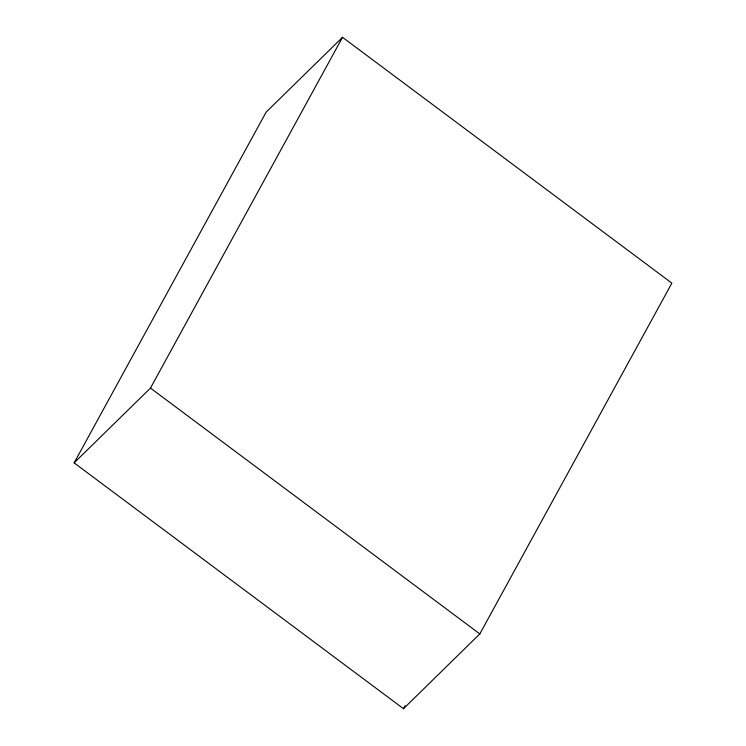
<?xml version="1.0" encoding="UTF-8"?>
<svg xmlns="http://www.w3.org/2000/svg" width="746" height="746" viewBox="0 0 746 746"><rect width="100%" height="100%" fill="white"/><g stroke="black" fill="none" stroke-linecap="round" stroke-linejoin="round"><path stroke-width="1.12" d="M74.134 462.865L266.182 112.077L342.517 37.3L671.866 283.135L479.818 633.923L403.483 708.7L74.134 462.865L150.468 388.088L342.517 37.3M403.483 708.7L405.143 705.66M150.468 388.088L479.818 633.923"/></g></svg>
